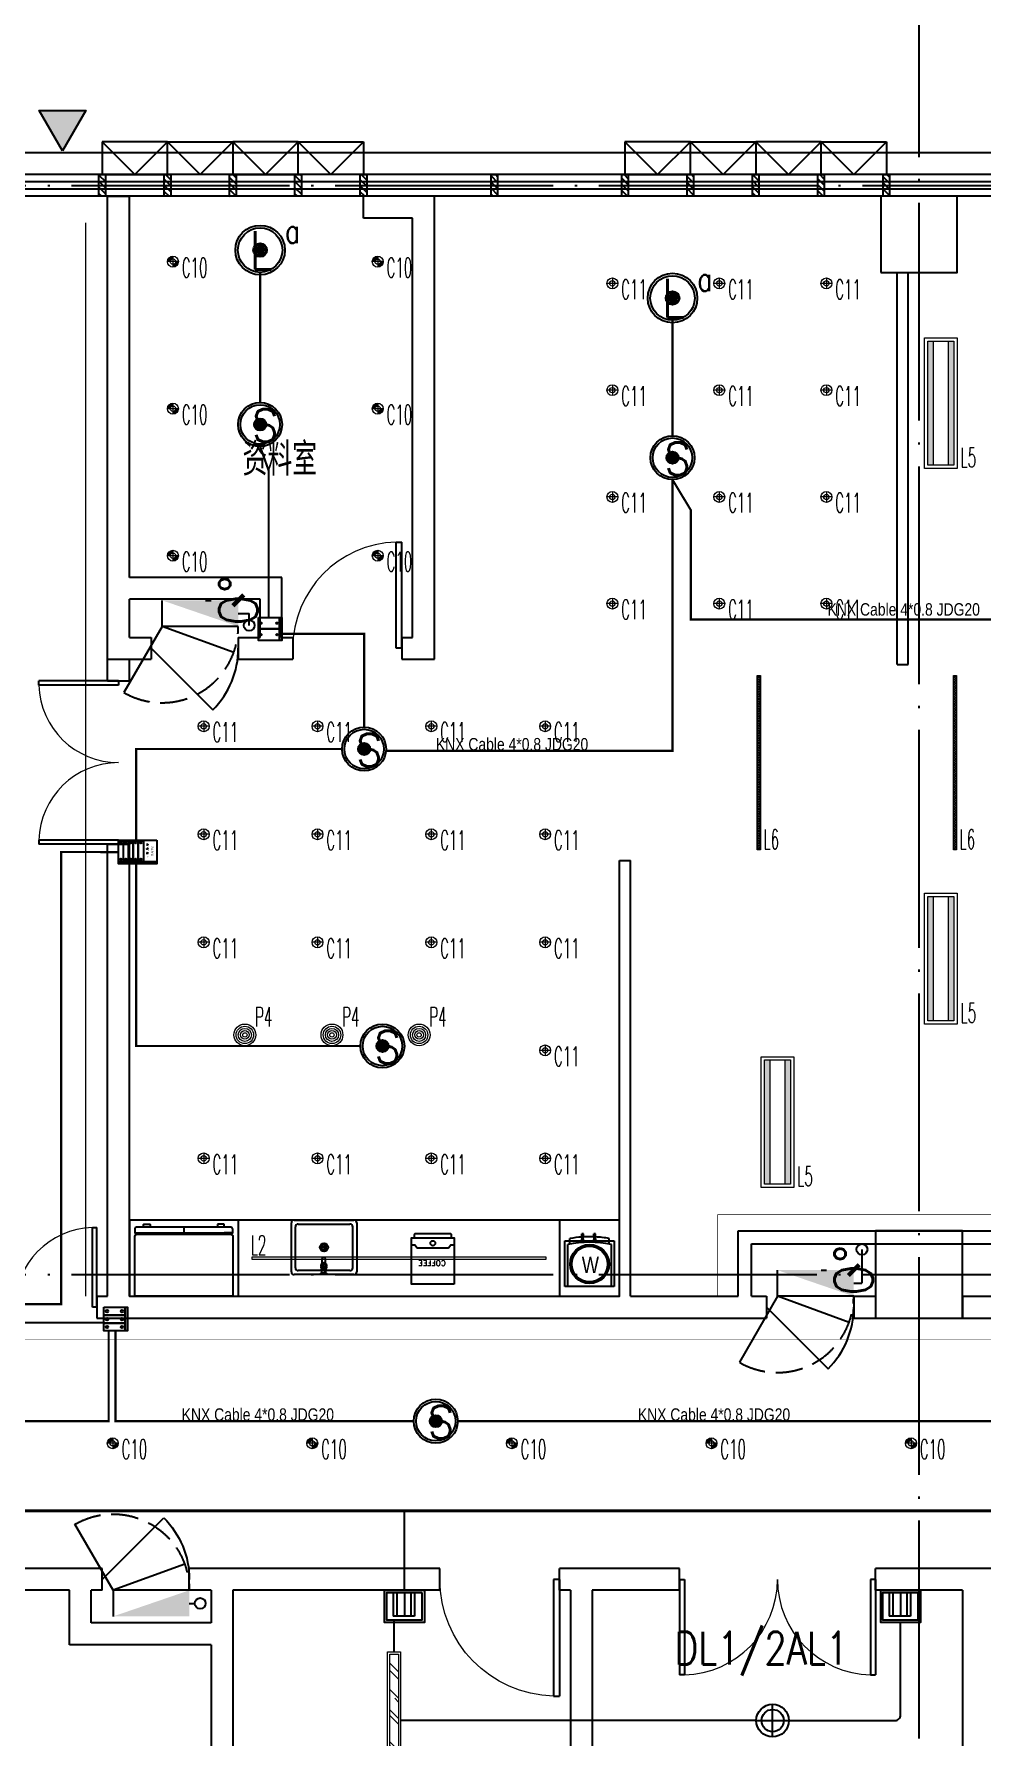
# Model space of a CAD drawing. Extents: x -621157 to 1764546, y -106808 to 741893.
# Drawn here: x 381799 to 390501, y 125754 to 141390 of the extents above; entities that cross this region are included whole.
import ezdxf
from ezdxf.enums import TextEntityAlignment as Align

# ---------------------------------------------------------------- set-up
doc = ezdxf.new("R2010")
doc.units = 0
doc.header["$LTSCALE"] = 1000
doc.header["$MEASUREMENT"] = 0
for name, pattern in [('DOT', [6.35, 0, -6.35]), ('XREF-A-101-平面图_t3$0$__DASH', [0.35, 0.25, -0.1]), ('XREF-A-101-平面图_t3$0$DASH', [0.35, 0.25, -0.1]), ('XREF-A-101-平面图_t3$0$DOTE', [2.42, 2, -0.2, 0.02, -0.2])]:
    doc.linetypes.add(name, pattern=pattern)
for name, color, linetype in [('0-底图', 7, 'Continuous'), ('A-吊顶图及精装修区域', 7, 'Continuous'), ('abb-light', 7, 'Continuous'), ('EQUIP-照明', 3, 'Continuous'), ('I-LIGHT', 3, 'Continuous'), ('KNX line', 3, 'Continuous'), ('L_ELEM', 40, 'Continuous'), ('OPPLE数据总线', 4, 'Continuous'), ('OPPLE智控', 6, 'Continuous'), ('push-button(abb)', 1, 'Continuous'), ('SIG_TEXT', 2, 'Continuous'), ('WIRE-控制', 6, 'Continuous'), ('WIRE-照明', 4, 'Continuous'), ('XREF-A-101-平面图_t3$0$A-COLUMN', 8, 'Continuous'), ('XREF-A-101-平面图_t3$0$A-CURTWALL', 8, 'Continuous'), ('XREF-A-101-平面图_t3$0$A-DOTE', 8, 'Continuous'), ('XREF-A-101-平面图_t3$0$A-ROOM-CH', 8, 'Continuous'), ('XREF-A-101-平面图_t3$0$A-SEE', 8, 'Continuous'), ('XREF-A-101-平面图_t3$0$A-WALL', 8, 'Continuous'), ('XREF-A-101-平面图_t3$0$A-WINDOW', 8, 'Continuous'), ('XREF-A-101-平面图_t3$0$A-开启符号', 8, 'Continuous'), ('XREF-A-101-平面图_t3$0$F-L-INF', 8, 'Continuous'), ('XREF-A-101-平面图_t3$0$I-WALL-GYPSUM', 8, 'Continuous'), ('XREF-A-101-平面图_t3$0$P-EQUIPMENT', 8, 'Continuous'), ('XREF-A-101-平面图_t3$0$PUB_HATCH', 8, 'Continuous'), ('XREF-A-101-平面图_t3$0$PUB_TEXT', 8, 'Continuous'), ('XREF-A-101-平面图_t3$0$水-尺寸', 8, 'Continuous'), ('控制系统', 6, 'Continuous')]:
    doc.layers.add(name, color=color, linetype=linetype)
for name, color, linetype, lineweight in [('CEILING-INF', 4, 'Continuous', 0), ('LIGHT-INF', 6, 'Continuous', 0), ('弱电设备层', 1, 'Continuous', 9), ('灯具图例与顶面填充$0$I-C-light', 3, 'Continuous', 13)]:
    doc.layers.add(name, color=color, linetype=linetype, lineweight=lineweight)
doc.styles.add('_TEL_DIM', font='SIMPLEX', dxfattribs={"width": 0.8, "height": 3.5, "bigfont": 'HZTXT'})
doc.styles.add('arch_dim', font='arial.ttf', dxfattribs={"width": 0.8})
doc.styles.add('DIM_FONT', font='ROMANS', dxfattribs={"width": 0.8, "bigfont": 'HZDXC'})
doc.styles.add('INF DIM', font='SIMPLEX.SHX', dxfattribs={"width": 0.7, "bigfont": 'hztxt.shx'})
doc.styles.add('SC-25', font='simfang.ttf', dxfattribs={"height": 90})
doc.styles.get("Standard").update_dxf_attribs({"font": 'romans.shx', "bigfont": 'HZDXC.SHX'})
doc.styles.add('XREF-A-101-平面图_t3$0$-HZDXCROMANS', font='ROMANS.shx', dxfattribs={"bigfont": 'HZDXC.shx'})
doc.styles.add('XREF-A-101-平面图_t3$0$69F Layout plan$0$Standard', font='arial.ttf', dxfattribs={"width": 0.8})
doc.styles.add('XREF-A-101-平面图_t3$0$ROMANS', font='romans.shx')
doc.styles.add('XZC', font='SIMPLEX.SHX', dxfattribs={"width": 0.7, "bigfont": 'hztxt.shx'})
doc.linetypes.add('Ground', pattern='A,0.75,-0.125,[135,sr.shx,S=0.1,R=0,X=-0.15,Y=0],0.125,-0.125', length=1.125)
doc.linetypes.add('LED', pattern='A,6,-3.5,["LED",Standard,S=2.54,R=0,X=-2.54,Y=-1.27],-4.8', length=14.3)
doc.linetypes.add('LED_LINE', pattern='A,12.7,-5.08,["LED",XZC,S=2.54,R=0,X=-2.54,Y=-1.27],-6.35', length=24.13)
doc.dimstyles.get("Standard").update_dxf_attribs({"dimscale": 100, "dimtxt": 3.5, "dimasz": 1, "dimexe": 2.5, "dimexo": 3, "dimgap": 1.5, "dimtad": 1, "dimdec": 0, "dimzin": 0, "dimdsep": 46, "dimtxsty": 'Standard', "dimblk": 'ARCHTICK', "dimcen": 0.09, "dimadec": 0, "dimazin": 0, "dimtfac": 1, "dimtdec": 0, "dimtix": 1, "dimtmove": 2, "dimatfit": 3, "dimfxl": 0, "dimtolj": 1, "dimtzin": 0, "dimarcsym": 0})

# ---------------------------------------------------------------- blocks, each defined once
blk = doc.blocks.new('XREF-A-101-平面图_t3$0$轴网(2)')
at = {"layer": 'XREF-A-101-平面图_t3$0$A-DOTE', "linetype": 'XREF-A-101-平面图_t3$0$DOTE'}
for p, q in [((19000, -3300), (19000, 43300)), ((-3300, 40000), (69800, 40000)), ((-3300, 30000), (69800, 30000))]:
    blk.add_line(p, q, dxfattribs=at)
blk = doc.blocks.new('XREF-A-101-平面图_t3$0$柱网2F')
at = {"layer": 'XREF-A-101-平面图_t3$0$A-COLUMN'}
for points in [[(18650, -800), (19350, -800), (19350, -100), (18650, -100)], [(18600, -10400), (19400, -10400), (19400, -9600), (18600, -9600)]]:
    blk.add_lwpolyline(points, close=True, dxfattribs=at)
blk = doc.blocks.new('XREF-A-101-平面图_t3$0$G$C869EB286')
at = {"layer": 'XREF-A-101-平面图_t3$0$A-WINDOW'}
h = blk.add_hatch(dxfattribs=at)
h.set_pattern_fill('ANSI31', color=256, scale=25)
h.set_pattern_definition([(45, (-143.957, -89940), (-28.0633, 28.0633), [])])
h.paths.add_polyline_path([(0, 60), (200, 60), (200, 0), (0, 0)])
blk.add_lwpolyline([(0, 60), (200, 60), (200, 0), (0, 0)], close=True, dxfattribs=at)
blk = doc.blocks.new('XREF-A-101-平面图_t3$0$ROOM')
at = {"layer": 'XREF-A-101-平面图_t3$0$A-ROOM-CH', "style": 'XREF-A-101-平面图_t3$0$-HZDXCROMANS', "width": 0.6}
for tag, p in [('中文房间名称', (0, -1000)), ('英文房间名称', (0, -1500))]:
    blk.add_attdef(tag, text='', height=300, dxfattribs=at).set_placement(p, align=Align.CENTER)
blk = doc.blocks.new('_ArchTick')
at = {"color": 0, "linetype": 'ByBlock', "const_width": 0.4}
blk.add_lwpolyline([(-0.5, -0.5), (0.5, 0.5)], dxfattribs=at)
blk = doc.blocks.new('*D25423')
at = {"layer": 'Defpoints', "color": 0}
blk.add_point((0, 0), dxfattribs=at)
blk.add_point((0, 0), dxfattribs=at)
blk.add_point((0, 0), dxfattribs=at)
blk.add_point((0, 0), dxfattribs=at)
at = {"layer": 'XREF-A-101-平面图_t3$0$水-尺寸', "color": 0, "linetype": 'ByBlock', "lineweight": -2}
blk.add_line((0, 300), (0, 250), dxfattribs=at)
blk.add_line((0, 300), (0, 250), dxfattribs=at)
blk.add_arc((0, 0), 0, 180, 180, dxfattribs=at)
at = {"layer": 'XREF-A-101-平面图_t3$0$水-尺寸', "color": 0, "linetype": 'ByBlock', "lineweight": -2, "xscale": 100, "yscale": 100, "zscale": 100}
for rotation in [90, 90.00000000000001]:
    blk.add_blockref('_ArchTick', (0, 0), dxfattribs=dict(at, rotation=rotation))
at = {"layer": 'XREF-A-101-平面图_t3$0$水-尺寸', "color": 0, "insert": (0, 0), "char_height": 350, "attachment_point": 5}
blk.add_mtext('\\A1;0%%d', dxfattribs=at)
blk = doc.blocks.new('XREF-A-101-平面图_t3$0$coffeemachine_PL-01')
blk.add_lwpolyline([(-195, 426), (195, 426), (195, 0), (-195, 0)], close=True)
at = {"color": 8}
blk.add_lwpolyline([(195, 64), (165, 64), (144, 93), (0, 93), (-144, 93), (-165, 64), (-195, 64)], dxfattribs=at)
blk.add_lwpolyline([(-172, 0), (-172, -26, 0.414214), (-162, -36), (162, -36, 0.414214), (172, -26), (172, 0)], format="xyb", dxfattribs=at)
blk.add_circle((0, 50), 22.5)
at = {"insert": (7, 233), "char_height": 50, "width": 870.54, "attachment_point": 5, "style": 'XREF-A-101-平面图_t3$0$ROMANS'}
blk.add_mtext('COFFEE', dxfattribs=at)
blk = doc.blocks.new('XREF-A-101-平面图_t3$0$A$C2C206FAC')
for p, q in [((0, 485), (400, 485)), ((0, 485), (0, 98)), ((400, 485), (400, 98)), ((20, 94), (20, 44)), ((148, 50), (145, 0)), ((145, 0), (160, 0)), ((148, 50), (150, 50)), ((155, 50), (157, 50)), ((157, 50), (160, 0)), ((260, 50), (257, 0)), ((257, 0), (272, 0)), ((260, 50), (262, 50)), ((267, 50), (269, 50)), ((269, 50), (272, 0)), ((380, 94), (380, 44))]:
    blk.add_line(p, q)
for centre, radius in [((200, 278), 179), ((200, 278), 164), ((153, 50), 2.6), ((265, 50), 2.6)]:
    blk.add_circle(centre, radius)
for centre, radius, start, end in [((200, 1084), 1006, 258.547, 281.4897), ((200, 1084), 1056, 260.1999, 267.1079), ((152, 54), 10.9, 296.6275, 243.5797), ((200, 1084), 1056, 267.7307, 273.2177), ((265, 54), 10.9, 296.6275, 243.5797), ((200, 1084), 1056, 273.8352, 279.8368)]:
    blk.add_arc(centre, radius, start, end)
at = {"insert": (1123, 210), "char_height": 150, "width": 1952.54, "attachment_point": 1, "rotation": 180, "style": 'XREF-A-101-平面图_t3$0$69F Layout plan$0$Standard'}
blk.add_mtext('\\pxi5.6747;W', dxfattribs=at)
blk = doc.blocks.new('XREF-A-101-平面图_t3$0$yuouioui')
at = {"linetype": 'XREF-A-101-平面图_t3$0$__DASH', "ltscale": 1000}
blk.add_lwpolyline([(300666, 20452), (301087, 20452), (301087, 20000), (300666, 20000)], close=True, dxfattribs=at)
at = {"linetype": 'XREF-A-101-平面图_t3$0$__DASH', "ltscale": 1000, "rotation": 89.98165643611132}
blk.add_blockref('XREF-A-101-平面图_t3$0$A$C2C206FAC', (301151, 20026), dxfattribs=at)
blk = doc.blocks.new('XREF-A-101-平面图_t3$0$Reflesh-900')
for p, q in [((450, 53), (-450, 53)), ((-450, 53), (-370, 53)), ((0, 0), (0, 53))]:
    blk.add_line(p, q)
for points in [[(-430, 64, -0.414214), (-450, 84), (-450, 634), (450, 634), (450, 84, -0.414214), (430, 64)], [(435, -1, 0.368203), (451, 19), (451, 53), (-449, 53), (-449, 19, 0.368203), (-432, -1, -0.001541)]]:
    blk.add_lwpolyline(points, format="xyb", close=True)
for points in [[(-370, -3), (-370, -24, 0.414214), (-365, -29), (-315, -29, 0.414214), (-310, -24), (-310, 0)], [(370, -3), (370, -24, -0.414214), (365, -29), (315, -29, -0.414214), (310, -24), (310, 0)]]:
    blk.add_lwpolyline(points, format="xyb")
blk = doc.blocks.new('XREF-A-101-平面图_t3$0$WashBasin')
at = {"color": 8}
for p, q in [((272, 500), (272, 495)), ((272, 495), (285, 486)), ((272, 495), (302, 495)), ((285, 486), (285, 464)), ((285, 486), (302, 486)), ((332, 495), (302, 495)), ((320, 486), (302, 486)), ((332, 495), (320, 486)), ((320, 486), (320, 464)), ((332, 500), (332, 495)), ((285, 454), (285, 440)), ((320, 454), (320, 440)), ((275, 250), (325, 250)), ((300, 225), (300, 275))]:
    blk.add_line(p, q, dxfattribs=at)
for points in [[(0, 25), (0, 475)], [(25, 500), (575, 500)], [(600, 475), (600, 25)], [(575, 0), (25, 0)]]:
    blk.add_lwpolyline(points)
for points in [[(38, 63), (38, 438)], [(63, 463), (538, 463)], [(563, 438), (563, 63)], [(538, 38), (63, 38)]]:
    blk.add_lwpolyline(points, dxfattribs=at)
for points in [[(302, 464), (285, 464, 1), (285, 454), (302, 454)], [(316, 397), (316, 355, -1), (289, 355), (289, 397)], [(302, 464), (320, 464, -1), (320, 454), (302, 454)]]:
    blk.add_lwpolyline(points, format="xyb", dxfattribs=at)
for centre, radius in [((302, 423), 4.51), ((300, 250), 37.5), ((300, 250), 25)]:
    blk.add_circle(centre, radius, dxfattribs=at)
for centre, start, end in [((22, 478), 81.8699, 188.1301), ((578, 478), 351.8699, 98.1301), ((22, 22), 171.8699, 278.1301), ((578, 22), 261.8699, 8.1301)]:
    blk.add_arc(centre, 22.1, start, end)
for centre, radius, start, end in [((59, 441), 22.1, 81.8699, 188.1301), ((280, 434), 6.65, 75.1582, 220.8774), ((334, 480), 77.3, 220.8774, 232.5424), ((302, 420), 26.9, 162.3089, 257.9711), ((308, 539), 102, 255.1582, 266.5866), ((302, 420), 26.9, 47.1315, 132.7667), ((277, 406), 15.5, 3.2094, 52.5424), ((335, 410), 42.5, 183.2094, 198.0112), ((302, 399), 7.35, 198.0112, 271.9664), ((296, 539), 102, 273.4134, 284.8418), ((302, 399), 7.35, 268.0336, 341.9888), ((302, 420), 26.9, 282.4857, 17.3853), ((269, 410), 42.5, 341.9888, 356.7906), ((327, 406), 15.5, 127.4576, 176.7906), ((270, 480), 77.3, 307.4576, 319.1226), ((324, 434), 6.65, 319.1226, 104.8418), ((541, 441), 22.1, 351.8699, 98.1301), ((59, 59), 22.1, 171.8699, 278.1301), ((541, 59), 22.1, 261.8699, 8.1301)]:
    blk.add_arc(centre, radius, start, end, dxfattribs=at)
blk = doc.blocks.new('XREF-A-101-平面图_t3$0$G$CD62491EA')
at = {"layer": 'XREF-A-101-平面图_t3$0$F-L-INF', "ltscale": 0.15}
for points in [[(0, 700), (0, 0), (4500, 0), (4500, 700)], [(3950, 0), (4500, 0), (4500, 700), (3950, 700)]]:
    blk.add_lwpolyline(points, close=True, dxfattribs=at)
blk.add_lwpolyline([(1000, 700), (1000, 0)], dxfattribs=at)
for name, p, rotation in [('XREF-A-101-平面图_t3$0$Reflesh-900', (500, 634), 180), ('XREF-A-101-平面图_t3$0$WashBasin', (2087, 700), 180), ('XREF-A-101-平面图_t3$0$coffeemachine_PL-01', (2786, 537), 180), ('XREF-A-101-平面图_t3$0$yuouioui', (24451, -300577), 90)]:
    blk.add_blockref(name, p, dxfattribs=dict(at, rotation=rotation))
blk = doc.blocks.new('XREF-A-101-平面图_t3$0$bz1')
at = {"layer": 'XREF-A-101-平面图_t3$0$PUB_HATCH'}
h = blk.add_hatch(color=1, dxfattribs=at)
h.dxf.hatch_style = 1
h.paths.add_polyline_path([(4866032, -641203), (4865818, -641573), (4866245, -641573)])
at = {"layer": 'XREF-A-101-平面图_t3$0$PUB_TEXT', "color": 1}
blk.add_lwpolyline([(4866032, -641203), (4865818, -641573), (4866245, -641573)], close=True, dxfattribs=at)
blk = doc.blocks.new('XREF-A-101-平面图_t3$0$G$C34B60025')
at = {"xscale": -1, "rotation": 180}
blk.add_blockref('XREF-A-101-平面图_t3$0$bz1', (-4854995, -640786), dxfattribs=at)
blk = doc.blocks.new('XREF-A-101-平面图_t3$0$DOOR2DLIB$SYSLIB$00000108')
at = {"color": 0}
for p, q in [((-0.5, 0), (-0.5, 0.4875)), ((-0.475, 0.4875), (-0.5, 0.4875)), ((-0.475, 0), (-0.475, 0.4875)), ((0.475, 0), (0.475, 0.4875)), ((0.475, 0.4875), (0.5, 0.4875)), ((0.5, 0), (0.5, 0.4875)), ((-0.5, 0), (-0.475, 0)), ((0.5, 0), (0.475, 0))]:
    blk.add_line(p, q, dxfattribs=at)
at = {"color": 0, "lineweight": 13}
for centre, start, end in [((-0.4875, 0), 0, 88.53072), ((0.4875, 0), 91.46928, 180)]:
    blk.add_arc(centre, 0.4875, start, end, dxfattribs=at)
blk = doc.blocks.new('XREF-A-101-平面图_t3$0$DOOR2DLIB$SYSLIB$00000107')
at = {"color": 0}
for p, q in [((0.45, 0.975), (0.5, 0.975)), ((0.45, 0), (0.45, 0.975)), ((0.5, 0), (0.5, 0.975)), ((0.5, 0), (0.45, 0))]:
    blk.add_line(p, q, dxfattribs=at)
at = {"color": 0, "lineweight": 13}
blk.add_arc((0.475, 0), 0.975, 91.4693, 180, dxfattribs=at)
blk = doc.blocks.new('XREF-A-101-平面图_t3$0$DOOR2DLIB$SYSLIB$00000101')
at = {"color": 0}
blk.add_line((0.5, 0), (-0.207, 0.707), dxfattribs=at)
blk.add_arc((0.5, 0), 1, 135, 180, dxfattribs=at)
blk = doc.blocks.new('筒灯')
at = {"color": 8}
for p, q in [((150, 0), (-150, 0)), ((0, 150), (0, -150))]:
    blk.add_line(p, q, dxfattribs=at)
blk.add_circle((0, 0), 150)
blk.add_circle((0, 0), 102, dxfattribs=at)
blk = doc.blocks.new('G$C3816A8C5')
at = {"layer": '弱电设备层', "lineweight": -3}
for p, q in [((-114, 25), (-114, 298)), ((-114, 298), (129, 298)), ((-72, 25), (-72, 298)), ((1, 25), (1, 298)), ((87, 25), (87, 298)), ((129, 25), (129, 298))]:
    blk.add_line(p, q, dxfattribs=at)
for points in [[(-228, 0), (-228, 368), (228, 368), (228, 0)], [(-200, 25), (-200, 341), (202, 341), (202, 25)]]:
    blk.add_lwpolyline(points, close=True, dxfattribs=at)
blk = doc.blocks.new('灯具图例与顶面填充$0$顶面图例$0$16-吊线灯-011')
at = {"color": 8}
blk.add_wipeout([(0, 35), (0, -25), (600, -25), (600, 35)], dxfattribs=at)
at = {"linetype": 'ByBlock'}
h = blk.add_hatch(dxfattribs=at)
h.set_pattern_fill('AR-RROOF', color=250, scale=5, angle=45)
h.set_pattern_definition([(45, (-809054.52, -461832.93), (107.763073, 287.368196), [1905, -254, 635, -127]), (45, (-808979.98, -461668.59), (-209.239968, 29.634845), [381, -41.91, 762, -95.25]), (45, (-809085.95, -461711.69), (406.805602, 527.141034), [1016, -177.8, 508, -127])])
h.paths.add_polyline_path([(10, 25), (590, 25), (590, -15), (10, -15)])
at = {"color": 0, "linetype": 'ByBlock'}
for points in [[(0, 35), (600, 35), (600, -25), (0, -25)], [(10, 25), (590, 25), (590, -15), (10, -15)]]:
    blk.add_lwpolyline(points, close=True, dxfattribs=at)
blk = doc.blocks.new('G$CDFA8365F')
at = {"layer": '灯具图例与顶面填充$0$I-C-light', "xscale": 2, "yscale": 2, "zscale": 2, "rotation": 90}
blk.add_blockref('灯具图例与顶面填充$0$顶面图例$0$16-吊线灯-011', (-52310, -14666), dxfattribs=at)
blk = doc.blocks.new('A$C8937094a')
at = {"color": 8}
for points in [[(50, 0), (-50, 0)], [(0, 50), (0, -50)]]:
    blk.add_lwpolyline(points, dxfattribs=at)
blk.add_circle((0, 0), 50)
blk.add_circle((0, 0), 24.5, dxfattribs=at)
at = {"style": 'INF DIM', "width": 0.5}
blk.add_text('C11', height=180, dxfattribs=at).set_placement((81, -144))
blk = doc.blocks.new('*U24682')
h = blk.add_hatch(color=8)
h.dxf.hatch_style = 1
h.paths.add_polyline_path([(-50, 0), (-24, 0, -0.414214), (0, 24), (0, 50, 0.414214)])
h.paths.add_polyline_path([(0, -24), (0, -50, 0.414214), (50, 0), (24, 0, -0.414214)])
at = {"color": 8}
for points in [[(50, 0), (-50, 0)], [(0, 50), (0, -50)]]:
    blk.add_lwpolyline(points, dxfattribs=at)
blk.add_circle((0, 0), 50)
blk.add_circle((0, 0), 24.5, dxfattribs=at)
at = {"style": 'INF DIM', "width": 0.5}
blk.add_text('C10', height=180, dxfattribs=at).set_placement((81, -144))
blk = doc.blocks.new('A$C73cf2add')
at = {"linetype": 'DOT'}
blk.add_wipeout([(-150, 600), (150, 600), (150, -600), (-150, -600)], dxfattribs=at).dxf.layer = 'LIGHT-INF'
at = {"layer": 'LIGHT-INF'}
h = blk.add_hatch(color=256, dxfattribs=at)
h.dxf.hatch_style = 1
h.paths.add_polyline_path([(-120, 570), (-70, 570), (-70, -570), (-120, -570)])
h = blk.add_hatch(color=256, dxfattribs=at)
h.dxf.hatch_style = 1
h.paths.add_polyline_path([(70, 570), (120, 570), (120, -570), (70, -570)])
for points in [[(-150, 600), (150, 600), (150, -600), (-150, -600)], [(-120, 570), (120, 570), (120, -570), (-120, -570)], [(-120, 570), (-70, 570), (-70, -570), (-120, -570)], [(70, 570), (120, 570), (120, -570), (70, -570)]]:
    blk.add_lwpolyline(points, close=True, dxfattribs=at)
at = {"layer": 'LIGHT-INF', "style": 'INF DIM', "width": 0.5}
blk.add_text('L5', height=180, dxfattribs=at).set_placement((181, -588))
blk = doc.blocks.new('A$C43fcb5d1')
at = {"linetype": 'DOT'}
blk.add_wipeout([(-15, 0), (15, 0), (15, -1600), (-15, -1600)], dxfattribs=at).dxf.layer = 'CEILING-INF'
at = {"layer": 'LIGHT-INF'}
h = blk.add_hatch(dxfattribs=at)
h.set_pattern_fill('ANSI37', color=256, scale=5)
h.set_pattern_definition([(45, (-3e-11, -800), (-11.22532, 11.22532), []), (135, (-3e-11, -800), (-11.22532, -11.22532), [])])
h.paths.add_polyline_path([(-10, -5), (10, -5), (10, -1595), (-10, -1595)])
for points in [[(-15, 0), (15, 0), (15, -1600), (-15, -1600)], [(-10, -5), (10, -5), (10, -1595), (-10, -1595)]]:
    blk.add_lwpolyline(points, close=True, dxfattribs=at)
at = {"layer": 'LIGHT-INF', "style": 'INF DIM', "width": 0.5}
blk.add_text('L6', height=180, dxfattribs=at).set_placement((42, -1594))
blk = doc.blocks.new('A$C45ec93f1')
for radius in [100, 80, 60, 40, 20]:
    blk.add_circle((0, 0), radius)
at = {"style": 'INF DIM', "width": 0.5}
blk.add_text('P4', height=180, dxfattribs=at).set_placement((93, 76))
blk = doc.blocks.new('G$CDFF05B24')
at = {"layer": 'LIGHT-INF', "color": 6, "linetype": 'LED', "ltscale": 0.05}
blk.add_line((11350, -10200), (11350, -343), dxfattribs=at)
at = {"layer": 'LIGHT-INF', "color": 6, "linetype": 'LED', "ltscale": 0.05, "const_width": 5}
for points in [[(5400, -10200), (8900, -10200), (8900, -10600), (57600, -10600), (57600, -10200), (62400, -10200), (62400, -4500)], [(17150, -10200), (17150, -9450), (20800, -9450), (20800, -10250)]]:
    blk.add_lwpolyline(points, dxfattribs=at)
at = {"layer": 'LIGHT-INF', "color": 6}
blk.add_lwpolyline([(12875, -9840), (12875, -9860), (15575, -9860), (15575, -9840)], close=True, dxfattribs=at)
for name, p in [('*U24682', (12150, -700)), ('*U24682', (14030, -700)), ('A$C8937094a', (16184, -900)), ('A$C8937094a', (17166, -900)), ('A$C8937094a', (18149, -900)), ('A$C73cf2add', (19200, -2000)), ('A$C8937094a', (16184, -1880)), ('A$C8937094a', (17166, -1880)), ('A$C8937094a', (18149, -1880)), ('*U24682', (12150, -2050)), ('*U24682', (14030, -2050)), ('A$C8937094a', (16184, -2860)), ('A$C8937094a', (17166, -2860)), ('A$C8937094a', (18149, -2860)), ('*U24682', (12150, -3400)), ('*U24682', (14030, -3400)), ('A$C8937094a', (16184, -3840)), ('A$C8937094a', (17166, -3840)), ('A$C8937094a', (18149, -3840)), ('A$C8937094a', (12432, -4966)), ('A$C8937094a', (13477, -4966)), ('A$C8937094a', (14522, -4966)), ('A$C8937094a', (15567, -4966)), ('A$C8937094a', (12432, -5958)), ('A$C8937094a', (13477, -5958)), ('A$C8937094a', (14522, -5958)), ('A$C8937094a', (15567, -5958)), ('A$C8937094a', (12432, -6950)), ('A$C8937094a', (13477, -6950)), ('A$C8937094a', (14522, -6950)), ('A$C8937094a', (15567, -6950)), ('A$C45ec93f1', (12810, -7800)), ('A$C45ec93f1', (13610, -7800)), ('A$C45ec93f1', (14410, -7800)), ('A$C8937094a', (15567, -7942)), ('A$C8937094a', (12432, -8934)), ('A$C8937094a', (13477, -8934)), ('A$C8937094a', (14522, -8934)), ('A$C8937094a', (15567, -8934)), ('*U24682', (11597, -11550)), ('*U24682', (13429, -11550)), ('*U24682', (15261, -11550)), ('*U24682', (17094, -11550)), ('*U24682', (18926, -11550))]:
    blk.add_blockref(name, p, dxfattribs=at)
at = {"layer": 'LIGHT-INF', "color": 6, "style": 'INF DIM', "width": 0.5}
blk.add_text('L2', height=180, dxfattribs=at).set_placement((12864, -9821))
at = {"layer": 'CEILING-INF', "color": 8}
for p in [(17530, -4500), (19330, -4500)]:
    blk.add_blockref('A$C43fcb5d1', p, dxfattribs=at)
at = {"layer": 'LIGHT-INF', "color": 6}
for p in [(19200, -7100), (17700, -8600)]:
    blk.add_blockref('A$C73cf2add', p, dxfattribs=at)
blk = doc.blocks.new('804')
at = {"layer": '控制系统'}
for p, q in [((27.2, 0), (-27.2, 0)), ((25.1, 10.4), (-25.1, -10.4)), ((-25.1, 10.4), (25.1, -10.4)), ((-19.2, 19.2), (19.2, -19.2)), ((19.2, 19.2), (-19.2, -19.2)), ((-10.4, 25.1), (10.4, -25.1)), ((10.4, 25.1), (-10.4, -25.1)), ((0, 27.2), (0, -27.2))]:
    blk.add_line(p, q, dxfattribs=at)
for radius in [112.4, 100.9, 31, 27.2]:
    blk.add_circle((0, 0), radius, dxfattribs=at)
at = {"color": 7, "style": '_TEL_DIM', "width": 0.8}
blk.add_text('s', height=250, dxfattribs=at).set_placement((-46.3, -88.8))
blk = doc.blocks.new('照度传感器')
at = {"layer": 'OPPLE智控'}
for p, q in [((986085, -84541), (985976, -84541)), ((986081, -84520), (985981, -84562)), ((985981, -84520), (986081, -84562)), ((985992, -84502), (986069, -84579)), ((986069, -84502), (985992, -84579)), ((986010, -84490), (986052, -84591)), ((986052, -84490), (986010, -84591)), ((986031, -84486), (986031, -84595))]:
    blk.add_line(p, q, dxfattribs=at)
for radius in [225, 202, 62, 54.4]:
    blk.add_circle((986031, -84541), radius, dxfattribs=at)
at = {"layer": 'OPPLE智控', "color": 7, "style": '_TEL_DIM', "width": 0.8}
blk.add_text('L', height=350, dxfattribs=at).set_placement((985938, -84718))
at = {"layer": 'SIG_TEXT', "style": 'DIM_FONT', "width": 0.75}
blk.add_text('a', height=223, dxfattribs=at).set_placement((986257, -84479))
blk = doc.blocks.new('42')
at = {"color": 0}
for points in [[(0, 1256), (1246, 1256), (1246, 0), (0, 0)], [(0, 1256), (1128, 1256), (1128, 832), (0, 832)], [(1128, 1256), (1246, 1256), (1246, 0), (1128, 0)], [(0, 832), (1128, 832), (1128, 417), (0, 417)], [(0, 417), (1128, 417), (1128, 0), (0, 0)]]:
    blk.add_lwpolyline(points, close=True, dxfattribs=at)
for centre in [(170, 1044), (958, 1044), (170, 619), (170, 205), (958, 619), (958, 205)]:
    blk.add_circle(centre, 68, dxfattribs=at)
blk = doc.blocks.new('95')
at = {"color": 0}
for points in [[(0, 1977), (2007, 1977), (2007, 0), (0, 0)], [(0, 1977), (1807, 1977), (1807, 1002), (0, 1002)], [(1807, 1977), (2007, 1977), (2007, 0), (1807, 0)], [(0, 1002), (1807, 1002), (1807, 0), (0, 0)]]:
    blk.add_lwpolyline(points, close=True, dxfattribs=at)
for centre in [(214, 1489), (1592, 1489), (214, 514), (1592, 514)]:
    blk.add_circle(centre, 68, dxfattribs=at)
blk = doc.blocks.new('A$C5C940A98')
at = {"layer": 'abb-light'}
h = blk.add_hatch(dxfattribs=at)
h.set_pattern_fill('AR-SAND', color=0, style=0)
h.set_pattern_definition([(37.5, (-341033.5876, -432534.711), (-0.062993358, 1.926823769), [0, -1.52, 0, -1.7, 0, -1.625]), (7.5, (-341033.5876, -432534.711), (1.769776705, 2.822146065), [0, -0.82, 0, -1.37, 0, -0.525]), (327.5, (-341034.8176, -432534.711), (3.114141862, 0.0056590535), [0, -0.5, 0, -1.8, 0, -2.35]), (317.5, (-341034.8176, -432534.711), (3.006126605, 0.877675565), [0, -0.25, 0, -1.18, 0, -1.35])])
h.paths.add_polyline_path([(0.4, 2), (0.4, 2.4), (0.8, 2.4), (0.8, 2), (1.2, 2), (1.2, 1), (1, 1), (1, 0), (0.7, 0), (0.7, 1), (0.5, 1), (0.5, 0), (0.2, 0), (0.2, 1), (0, 1), (0, 2)])
at = {"layer": 'abb-light', "color": 0}
for p, q in [((0.4, 2), (0, 2)), ((0, 2), (0, 1)), ((0, 1), (0.2, 1)), ((0.2, 1), (0.2, 0)), ((0.2, 0), (0.5, 0)), ((0.4, 2), (0.4, 2.4)), ((0.4, 2.4), (0.8, 2.4)), ((0.5, 1), (0.5, 0)), ((0.5, 1), (0.7, 1)), ((0.7, 1), (0.7, 0)), ((0.7, 0), (1, 0)), ((0.8, 2.4), (0.8, 2)), ((0.8, 2), (1.2, 2)), ((1.2, 1), (1, 1)), ((1, 1), (1, 0)), ((1.2, 2), (1.2, 1))]:
    blk.add_line(p, q, dxfattribs=at)
blk = doc.blocks.new('新')
at = {"layer": 'push-button(abb)'}
h = blk.add_hatch(dxfattribs=at)
h.set_pattern_fill('AR-SAND', color=0, scale=0.156714, style=0)
h.set_pattern_definition([(37.5, (-5343464.5088, -6776330.62397), (-0.009871945873, 0.3019604054384), [0, -0.238205394623, 0, -0.2664139281965, 0, -0.254660372541]), (7.5, (-5343464.5088, -6776330.62397), (0.277348920048, 0.442270011284), [0, -0.128505541836, 0, -0.214698283311, 0, -0.08227488959]), (327.5, (-5343464.70156, -6776330.62397), (0.488029862559, 0.000886853343), [0, -0.078357037705, 0, -0.2820853357375, 0, -0.368278077213]), (317.5, (-5343464.70156, -6776330.62397), (0.4711023514, 0.137544114668), [0, -0.0391785188524, 0, -0.1849226089835, 0, -0.211564001803])])
edge = h.paths.add_edge_path()
edge.add_line((952, 2132), (952, 2139))
edge = h.paths.add_edge_path()
edge.add_line((952, 2139), (958, 2139))
edge = h.paths.add_edge_path()
edge.add_line((958, 2139), (958, 2132))
edge = h.paths.add_edge_path()
edge.add_line((958, 2132), (964, 2132))
edge = h.paths.add_edge_path()
edge.add_line((964, 2132), (964, 2117))
edge = h.paths.add_edge_path()
edge.add_line((964, 2117), (961, 2117))
edge = h.paths.add_edge_path()
edge.add_line((961, 2117), (961, 2101))
edge = h.paths.add_edge_path()
edge.add_line((952, 2132), (946, 2132))
edge = h.paths.add_edge_path()
edge.add_line((946, 2132), (946, 2117))
edge = h.paths.add_edge_path()
edge.add_line((946, 2117), (949, 2117))
edge = h.paths.add_edge_path()
edge.add_line((949, 2117), (949, 2101))
edge = h.paths.add_edge_path()
edge.add_line((949, 2101), (953, 2101))
edge = h.paths.add_edge_path()
edge.add_line((957, 2101), (961, 2101))
edge = h.paths.add_edge_path()
edge.add_line((953, 2117), (953, 2101))
edge = h.paths.add_edge_path()
edge.add_line((957, 2117), (957, 2101))
edge = h.paths.add_edge_path()
edge.add_line((953, 2117), (957, 2117))
at = {"color": 0}
for p, q in [((1625, 2699), (1659, 2735)), ((1659, 2735), (1693, 2699)), ((1628, 2474), (1662, 2438)), ((1662, 2438), (1696, 2474))]:
    blk.add_line(p, q, dxfattribs=at)
for points in [[(0, 2826), (1750, 2826), (1750, 0), (0, 0)], [(1581, 2826), (1750, 2826), (1750, 0), (1581, 0)], [(1581, 2826), (1750, 2826), (1750, 2578), (1581, 2578)], [(1581, 2578), (1750, 2578), (1750, 2333), (1581, 2333)], [(0, 1844), (1581, 1844), (1581, 1462), (0, 1462)], [(0, 1462), (1581, 1462), (1581, 1096), (0, 1096)], [(1581, 2333), (1750, 2333), (1750, 2084), (1581, 2084)], [(1581, 2084), (1750, 2084), (1750, 1844), (1581, 1844)], [(1631, 1983), (1697, 1983), (1697, 1976), (1631, 1976)], [(1631, 1964), (1697, 1964), (1697, 1957), (1631, 1957)], [(1631, 1942), (1697, 1942), (1697, 1935), (1631, 1935)], [(0, 1096), (1581, 1096), (1581, 731), (0, 731)], [(0, 731), (1581, 731), (1581, 365), (0, 365)]]:
    blk.add_lwpolyline(points, close=True, dxfattribs=at)
for points in [[(1693, 2699), (1625, 2699)], [(1628, 2474), (1696, 2474)]]:
    blk.add_lwpolyline(points, dxfattribs=at)
for centre in [(169, 1653), (169, 1271), (1412, 1653), (1412, 1271), (169, 905), (169, 540), (169, 173), (1412, 905), (1412, 540), (1412, 173)]:
    blk.add_circle(centre, 68, dxfattribs=at)
for centre, radius, start, end in [((283, 2118), 39.8, 25.42439, 115.78757), ((302, 2171), 40, 205.55465, 295.39802), ((345, 2106), 39.6, 131.50296, 226.45611), ((292, 2107), 39.8, 311.77933, 46.03585), ((358, 2129), 39.8, 81.07263, 170.70804), ((325, 2175), 39.8, 261.07263, 350.71152), ((1626, 2207), 39.8, 25.42439, 115.78757), ((1645, 2260), 40, 205.55465, 295.39802), ((1688, 2194), 39.6, 131.50296, 226.45611), ((1634, 2195), 39.8, 311.77933, 46.03585), ((1668, 2263), 39.8, 261.07263, 350.71152), ((1701, 2218), 39.8, 81.07263, 170.70804)]:
    blk.add_arc(centre, radius, start, end, dxfattribs=at)
at = {"layer": 'push-button(abb)', "color": 0}
for p, q in [((610, 2093), (653, 2093)), ((954, 2158), (917, 2121)), ((917, 2121), (930, 2121)), ((917, 2121), (930, 2121)), ((930, 2121), (930, 2094)), ((930, 2094), (978, 2094)), ((954, 2158), (958, 2154)), ((958, 2154), (958, 2158)), ((958, 2158), (969, 2158)), ((969, 2158), (969, 2143)), ((969, 2143), (991, 2121)), ((978, 2121), (991, 2121)), ((991, 2121), (978, 2121)), ((978, 2121), (978, 2094))]:
    blk.add_line(p, q, dxfattribs=at)
at = {"layer": 'push-button(abb)', "color": 0, "start_tangent": (-0.629293, -0.926018), "end_tangent": (-0.9514338, -0.4057497)}
for points in [[(612, 2161), (605, 2146), (612, 2134), (625, 2113), (622, 2102), (615, 2098)], [(626, 2161), (619, 2146), (626, 2134), (639, 2113), (636, 2102), (629, 2098)], [(641, 2161), (634, 2146), (641, 2134), (654, 2113), (651, 2102), (644, 2098)]]:
    blk.add_spline(points, degree=3, dxfattribs=at)
at = {"layer": 'push-button(abb)', "color": 0, "xscale": 15.67140754127548, "yscale": 15.67140754127548, "zscale": 15.67140754127548}
blk.add_blockref('A$C5C940A98', (946, 2101), dxfattribs=at)
at = {"layer": 'push-button(abb)', "color": 0, "attachment_point": 5, "style": 'SC-25'}
for s, insert, char_height, width in [('{\\fArial|b0|i0|c0|p34;24.8\\fArial|b0|i0|c134|p34;%%D\\fArial|b0|i0|c0|p34;C}', (807, 2483), 169.77, 933.75), ('{\\fArial|b0|i0|c0|p34;FAN}', (338, 2226), 42.31, 465.44), ('{\\fArial|b0|i0|c0|p34;OP.STATE}', (618, 2226), 42.31, 465.44), ('{\\fArial|b0|i0|c0|p34;MODE}', (951, 2226), 42.31, 465.44), ('{\\fArial|b0|i0|c0|p34;PM2.5}', (1226, 2230), 42.31, 465.44), ('{\\fArial|b0|i0|c0|p34;24.8\\fArial|b0|i0|c134|p34;%%D\\fArial|b0|i0|c0|p34;C}', (1227, 2131), 34.48, 189.62)]:
    blk.add_mtext(s, dxfattribs=dict(at, insert=insert, char_height=char_height, width=width))
blk = doc.blocks.new('G$C21B48859')
at = {"layer": 'KNX line', "ltscale": 73.427512, "const_width": 20}
for points in [[(12950, -1993), (12950, -795)], [(16736, -2298), (16736, -1237)], [(13029, -3967), (13029, -2620), (12950, -2397)], [(14106, -5192), (16736, -5192), (16736, -2702)], [(16736, -2702), (16905, -2982), (16905, -3986), (21319, -3986), (21320, -2699)], [(13905, -4973), (13905, -4117), (13150, -4117)], [(11813, -6014), (11813, -5175), (13703, -5175)], [(10629, -10272), (11124, -10272), (11124, -6120), (11650, -6122)], [(11813, -6230), (11813, -7902), (13871, -7902)], [(11515, -10442), (10475, -10442), (10475, -7397)], [(7565, -11347), (11559, -11347), (11559, -10518)], [(11623, -10518), (11623, -11347), (14362, -11347)], [(14765, -11347), (21562, -11347)]]:
    blk.add_lwpolyline(points, dxfattribs=at)
at = {"color": 0, "xscale": 0.1075982883224435, "yscale": 0.1075982883224435, "zscale": 0.1075982883224435}
blk.add_blockref('95', (12934, -4180), dxfattribs=at)
at = {"xscale": 0.1240072390067536, "yscale": 0.1240072390067536, "zscale": 0.1240072390067536, "rotation": 270}
blk.add_blockref('新', (11650, -6013), dxfattribs=at)
at = {"xscale": 0.1736934844650509, "yscale": 0.1736934844650509, "zscale": 0.1736934844650509}
blk.add_blockref('42', (11515, -10518), dxfattribs=at)
at = {"layer": 'L_ELEM', "xscale": 1.795252225519288, "yscale": 1.795252225519288, "zscale": 1.795252225519288}
for p in [(12950, -2195), (16736, -2500), (13905, -5175), (14073, -7902), (14563, -11347)]:
    blk.add_blockref('804', p, dxfattribs=at)
at = {"layer": 'OPPLE数据总线', "xscale": 1.011, "yscale": 1.011, "zscale": 1.011}
for p in [(-983927, 84877), (-980141, 84437)]:
    blk.add_blockref('照度传感器', p, dxfattribs=at)
at = {"layer": 'KNX line', "char_height": 114.29, "width": 1395.51, "attachment_point": 1, "style": 'arch_dim'}
for insert in [(18160, -3836, -1), (14564, -5074, -1), (12230, -11229, -1), (16418, -11229, -1)]:
    blk.add_mtext('KNX Cable 4*0.8 JDG20', dxfattribs=dict(at, insert=insert))
blk = doc.blocks.new('XREF-A-101-平面图_t3$0$单出口消火栓新')
for p, q in [((-240, 700), (-846.2, 1050)), ((-479.4, 42.2), (-240, 700)), ((-240, 0), (-240, 700)), ((-240, 700), (0, 700))]:
    blk.add_line(p, q)
at = {"color": 0, "linetype": 'XREF-A-101-平面图_t3$0$DASH'}
blk.add_arc((-240, 700), 700, 150, 270, dxfattribs=at)
blk.add_solid([(-240, 0), (0, 0), (0, 700)])
at = {"layer": 'XREF-A-101-平面图_t3$0$水-尺寸', "linetype": 'ByBlock'}
dim = blk.add_angular_dim_3p(base=(0, 0), center=(0, 0), p1=(0, 0), p2=(0, 0), dimstyle='Standard', dxfattribs=at)
dim.commit()
dim.dimension.update_dxf_attribs({"geometry": '*D25423', "text_midpoint": (0, 0)})
blk = doc.blocks.new('*U25256')
at = {"layer": 'XREF-A-101-平面图_t3$0$P-EQUIPMENT', "color": 10}
blk.add_line((0, 120), (50, 120), dxfattribs=at)
at = {"layer": 'XREF-A-101-平面图_t3$0$P-EQUIPMENT'}
blk.add_circle((100, 120), 50, dxfattribs=at)
at = {"layer": 'XREF-A-101-平面图_t3$0$P-EQUIPMENT', "xscale": -1, "rotation": 90}
blk.add_blockref('XREF-A-101-平面图_t3$0$单出口消火栓新', (0, 0), dxfattribs=at)
blk = doc.blocks.new('XREF-A-101-平面图_t3$0$G$C156FCA62')
at = {"layer": 'XREF-A-101-平面图_t3$0$P-EQUIPMENT', "color": 10}
for p in [(18475, 130230), (18400, 129920)]:
    blk.add_line(p, (18475, 129920), dxfattribs=at)
at = {"layer": 'XREF-A-101-平面图_t3$0$P-EQUIPMENT'}
blk.add_circle((18475, 130230), 50, dxfattribs=at)
at = {"layer": 'XREF-A-101-平面图_t3$0$P-EQUIPMENT', "rotation": 90}
blk.add_blockref('XREF-A-101-平面图_t3$0$单出口消火栓新', (18400, 130040), dxfattribs=at)
at = {"layer": 'XREF-A-101-平面图_t3$0$P-EQUIPMENT'}
blk.add_blockref('*U25256', (12300, 126860), dxfattribs=at)
blk = doc.blocks.new('*U25374')
at = {"layer": 'XREF-A-101-平面图_t3$0$P-EQUIPMENT', "color": 10}
blk.add_line((0, 120), (50, 120), dxfattribs=at)
at = {"layer": 'XREF-A-101-平面图_t3$0$P-EQUIPMENT'}
blk.add_circle((100, 120), 50, dxfattribs=at)
at = {"layer": 'XREF-A-101-平面图_t3$0$P-EQUIPMENT', "xscale": -1, "rotation": 90}
blk.add_blockref('XREF-A-101-平面图_t3$0$单出口消火栓新', (0, 0), dxfattribs=at)
blk = doc.blocks.new('XREF-A-101-平面图_t3$0$G$C646F86AA')
at = {"layer": 'XREF-A-101-平面图_t3$0$P-EQUIPMENT', "color": 10}
for p, q in [((12750, 136070), (12850, 136070)), ((12850, 135960), (12850, 136070)), ((18475, 130230), (18475, 129920)), ((18400, 129920), (18475, 129920))]:
    blk.add_line(p, q, dxfattribs=at)
at = {"layer": 'XREF-A-101-平面图_t3$0$P-EQUIPMENT'}
for centre in [(12850, 135960), (18475, 130230)]:
    blk.add_circle(centre, 50, dxfattribs=at)
for p, rotation in [((12750, 136190), 90.00000000000001), ((18400, 130040), 90)]:
    blk.add_blockref('XREF-A-101-平面图_t3$0$单出口消火栓新', p, dxfattribs=dict(at, rotation=rotation))
blk.add_blockref('*U25374', (12300, 126860), dxfattribs=at)
blk = doc.blocks.new('XREF-A-101-平面图_t3')
at = {"layer": 'XREF-A-101-平面图_t3$0$A-CURTWALL'}
for p, q in [((238100, 140100), (199900, 140100)), ((238100, 140033), (199967, 140033)), ((238100, 139967), (200033, 139967)), ((238100, 139900), (200100, 139900))]:
    blk.add_line(p, q, dxfattribs=at)
at = {"layer": 'XREF-A-101-平面图_t3$0$A-SEE'}
blk.add_lwpolyline([(238100, 140100), (238100, 140300), (199700, 140300), (199700, 111000)], dxfattribs=at)
at = {"layer": 'XREF-A-101-平面图_t3$0$A-WALL'}
for p, q in [((211550, 136300), (211550, 139900)), ((211550, 139900), (211750, 139900)), ((211750, 136400), (211750, 139900)), ((214550, 139900), (213900, 139900)), ((213900, 139700), (213900, 139900)), ((214550, 135650), (214550, 139900)), ((214350, 139700), (213900, 139700)), ((214350, 135850), (214350, 139700)), ((213150, 136400), (211750, 136400)), ((213150, 135850), (213150, 136400)), ((211550, 135650), (211550, 136300)), ((212950, 136200), (211750, 136200)), ((211750, 135850), (211750, 136200)), ((212950, 135850), (212950, 136200)), ((211750, 135850), (211950, 135850)), ((212750, 135850), (212950, 135850)), ((213150, 135850), (213250, 135850)), ((214250, 135850), (214350, 135850)), ((211550, 135650), (211950, 135650)), ((212750, 135650), (213050, 135650)), ((213050, 135650), (213250, 135650)), ((214250, 135650), (214550, 135650)), ((211300, 127300), (209300, 127300)), ((211500, 127300), (211300, 127300)), ((212600, 127300), (212300, 127300)), ((214600, 127300), (212600, 127300)), ((215900, 127300), (215700, 127300)), ((216800, 127300), (215900, 127300)), ((219500, 127300), (218600, 127300)), ((219700, 127300), (219500, 127300)), ((211200, 127100), (209300, 127100)), ((211200, 126600), (211200, 127100)), ((211400, 126800), (211400, 127100)), ((211500, 127100), (211400, 127100)), ((212500, 127100), (212300, 127100)), ((212500, 127100), (212500, 126800)), ((214600, 127100), (212700, 127100)), ((212700, 127100), (212700, 126700)), ((215800, 127100), (215700, 127100)), ((215800, 127100), (215800, 123800)), ((216800, 127100), (216000, 127100)), ((216000, 127100), (216000, 123700)), ((219400, 127100), (218600, 127100)), ((219400, 127100), (219400, 120000)), ((212500, 126800), (211400, 126800)), ((212700, 126700), (212700, 123800)), ((212500, 126600), (211200, 126600)), ((212500, 126600), (212500, 123700))]:
    blk.add_line(p, q, dxfattribs=at)
for points in [[(211950, 135850), (211950, 135650)], [(212750, 135850), (212750, 135650)], [(213250, 135850), (213250, 135650)], [(214250, 135850), (214250, 135650)], [(211500, 127100), (211500, 127300)], [(212300, 127100), (212300, 127300)], [(214600, 127100), (214600, 127300)], [(215700, 127100), (215700, 127300)], [(216800, 127100), (216800, 127300)], [(218600, 127100), (218600, 127300)]]:
    blk.add_lwpolyline(points, dxfattribs=at)
at = {"layer": 'XREF-A-101-平面图_t3$0$A-开启符号', "linetype": 'Continuous'}
for points in [[(211500, 140400), (211500, 140100), (212100, 140100), (212100, 140400)], [(212700, 140400), (212700, 140100), (212100, 140100), (212100, 140400)], [(212700, 140400), (212700, 140100), (213300, 140100), (213300, 140400)], [(213900, 140400), (213900, 140100), (213300, 140100), (213300, 140400)], [(216300, 140400), (216300, 140100), (216900, 140100), (216900, 140400)], [(217500, 140400), (217500, 140100), (216900, 140100), (216900, 140400)], [(217500, 140400), (217500, 140100), (218100, 140100), (218100, 140400)], [(218700, 140400), (218700, 140100), (218100, 140100), (218100, 140400)]]:
    blk.add_lwpolyline(points, close=True, dxfattribs=at)
for points in [[(211500, 140400), (211800, 140100), (212100, 140400)], [(212700, 140400), (212400, 140100), (212100, 140400)], [(212700, 140400), (213000, 140100), (213300, 140400)], [(213900, 140400), (213600, 140100), (213300, 140400)], [(216300, 140400), (216600, 140100), (216900, 140400)], [(217500, 140400), (217200, 140100), (216900, 140400)], [(217500, 140400), (217800, 140100), (218100, 140400)], [(218700, 140400), (218400, 140100), (218100, 140400)]]:
    blk.add_lwpolyline(points, dxfattribs=at)
at = {"layer": 'XREF-A-101-平面图_t3$0$I-WALL-GYPSUM'}
for p, q in [((218800, 135600), (218800, 139200)), ((218800, 139200), (218900, 139200)), ((218900, 135600), (218900, 139200)), ((211550, 135450), (211550, 135650)), ((211550, 135650), (211750, 135650)), ((211750, 135450), (211750, 135650)), ((218800, 135600), (218900, 135600)), ((211550, 129800), (211550, 133950)), ((211750, 129800), (211750, 133950)), ((216250, 129800), (216250, 133800)), ((216250, 133800), (216350, 133800)), ((216350, 129800), (216350, 133800)), ((217340, 129800), (217340, 130400)), ((217340, 130400), (220650, 130400)), ((217460, 129800), (217460, 130280)), ((217460, 130280), (220530, 130280)), ((211450, 129800), (211550, 129800)), ((211750, 129800), (216250, 129800)), ((216350, 129800), (217340, 129800)), ((217460, 129800), (217600, 129800)), ((218400, 129800), (218600, 129800)), ((218600, 129800), (218600, 129600)), ((219400, 129800), (220530, 129800)), ((219400, 129800), (219400, 129600)), ((211450, 129600), (211650, 129600)), ((211650, 129600), (216300, 129600)), ((216300, 129600), (217400, 129600)), ((217400, 129600), (217600, 129600)), ((218400, 129600), (218600, 129600)), ((219400, 129600), (220590, 129600))]:
    blk.add_line(p, q, dxfattribs=at)
for points in [[(211550, 135450), (211750, 135450)], [(211550, 133950), (211750, 133950)], [(211450, 129800), (211450, 129600)], [(217600, 129800), (217600, 129600)], [(218400, 129800), (218400, 129600)]]:
    blk.add_lwpolyline(points, dxfattribs=at)
for name, p in [('XREF-A-101-平面图_t3$0$G$C156FCA62', (200000, 0)), ('XREF-A-101-平面图_t3$0$G$C646F86AA', (200000, 0)), ('XREF-A-101-平面图_t3$0$G$C646F86AA', (200000, 0)), ('XREF-A-101-平面图_t3$0$G$C34B60025', (200100, 139900)), ('XREF-A-101-平面图_t3$0$G$CD62491EA', (211750, 129800))]:
    blk.add_blockref(name, p)
at = {"layer": 'XREF-A-101-平面图_t3$0$A-COLUMN'}
blk.add_blockref('XREF-A-101-平面图_t3$0$柱网2F', (200000, 140000), dxfattribs=at)
at = {"layer": 'XREF-A-101-平面图_t3$0$A-DOTE'}
blk.add_blockref('XREF-A-101-平面图_t3$0$轴网(2)', (200000, 100000), dxfattribs=at)
at = {"layer": 'XREF-A-101-平面图_t3$0$A-ROOM-CH'}
ref = blk.add_blockref('XREF-A-101-平面图_t3$0$ROOM', (213131, 138336), dxfattribs=at)
ref.add_attrib('中文房间名称', '资料室', dxfattribs={"height": 300, "style": 'XREF-A-101-平面图_t3$0$-HZDXCROMANS', "width": 0.8}).set_placement((213131, 137336), align=Align.CENTER)
at = {"layer": 'XREF-A-101-平面图_t3$0$A-WINDOW', "rotation": 270}
for p in [(211470, 140100), (212070, 140100), (212670, 140100), (213270, 140100), (213870, 140100), (215070, 140100), (216270, 140100), (216870, 140100), (217470, 140100), (218070, 140100), (218670, 140100)]:
    blk.add_blockref('XREF-A-101-平面图_t3$0$G$C869EB286', p, dxfattribs=at)
at = {"layer": 'XREF-A-101-平面图_t3$0$A-WINDOW'}
for name, p, xscale, yscale, zscale in [('XREF-A-101-平面图_t3$0$DOOR2DLIB$SYSLIB$00000107', (213750, 135750), 1000, 1000, 1000), ('XREF-A-101-平面图_t3$0$DOOR2DLIB$SYSLIB$00000101', (212350, 135750), -800, -800, -800), ('XREF-A-101-平面图_t3$0$DOOR2DLIB$SYSLIB$00000108', (210700, 129700), 1500, 1500, 1500), ('XREF-A-101-平面图_t3$0$DOOR2DLIB$SYSLIB$00000101', (218000, 129700), -800, -800, -800)]:
    blk.add_blockref(name, p, dxfattribs=dict(at, xscale=xscale, yscale=yscale, zscale=zscale))
for name, p, xscale, yscale, zscale, rotation in [('XREF-A-101-平面图_t3$0$DOOR2DLIB$SYSLIB$00000108', (211650, 134700), 1500, 1500, 1500, 90), ('XREF-A-101-平面图_t3$0$DOOR2DLIB$SYSLIB$00000101', (211900, 127200), 800, -800, 800, 180), ('XREF-A-101-平面图_t3$0$DOOR2DLIB$SYSLIB$00000107', (215150, 127200), -1100, 1100, -1100, 180), ('XREF-A-101-平面图_t3$0$DOOR2DLIB$SYSLIB$00000108', (217700, 127200), 1800, 1800, 1800, 180)]:
    blk.add_blockref(name, p, dxfattribs=dict(at, xscale=xscale, yscale=yscale, zscale=zscale, rotation=rotation))

msp = doc.modelspace()

# ---------------------------------------------------------------- block references
at = {"layer": '0-底图'}
msp.add_blockref('XREF-A-101-平面图_t3', (170924, 0), dxfattribs=at)

# ---------------------------------------------------------------- next in the draw order: linework, layer by layer
at = {"layer": 'WIRE-控制', "linetype": 'Ground', "const_width": 30}
msp.add_lwpolyline([(377199, 134062), (374068, 134062, 0.414214), (374018, 134012), (374018, 127880, 0.414214), (374068, 127830), (432897, 127830)], format="xyb", dxfattribs=at)
at = {"layer": 'WIRE-控制', "linetype": 'Ground'}
msp.add_lwpolyline([(385200, 127100), (385200, 127830)], dxfattribs=at)

# ---------------------------------------------------------------- next in the draw order: block references
at = {"layer": 'EQUIP-照明', "color": 1, "xscale": 0.8, "yscale": 0.8, "zscale": 0.8, "rotation": 180}
for p in [(385200, 127100), (389754, 127100)]:
    msp.add_blockref('G$C3816A8C5', p, dxfattribs=at)
at = {"layer": 'I-LIGHT', "linetype": 'LED_LINE', "ltscale": 0.5, "rotation": 180}
msp.add_blockref('筒灯', (388579, 125904), dxfattribs=at)

# ---------------------------------------------------------------- next in the draw order: block references
at = {"layer": 'A-吊顶图及精装修区域', "color": 2}
msp.add_blockref('G$CDFA8365F', (437424, 140000), dxfattribs=at)
at = {"layer": 'WIRE-照明'}
msp.add_blockref('G$CDFF05B24', (370924, 140000), dxfattribs=at)

# ---------------------------------------------------------------- next in the draw order: linework, layer by layer
at = {"layer": 'WIRE-控制', "linetype": 'Ground'}
for points in [[(385104, 126534), (385104, 126827)], [(388429, 125904), (385164, 125904)]]:
    msp.add_lwpolyline(points, dxfattribs=at)
msp.add_lwpolyline([(388729, 125904), (389704, 125904, 0.414214), (389754, 125954), (389754, 126806)], format="xyb", dxfattribs=at)

# ---------------------------------------------------------------- next in the draw order: block references
at = {"layer": 'WIRE-照明'}
msp.add_blockref('G$C21B48859', (370924, 140000), dxfattribs=at)

# ---------------------------------------------------------------- next in the draw order: texts
at = {"layer": 'SIG_TEXT', "color": 2, "style": 'DIM_FONT', "width": 0.8}
msp.add_text('DL1/2AL1', height=300, dxfattribs=at).set_placement((389275, 126419), align=Align.RIGHT)

doc.saveas('drawing.dxf')
